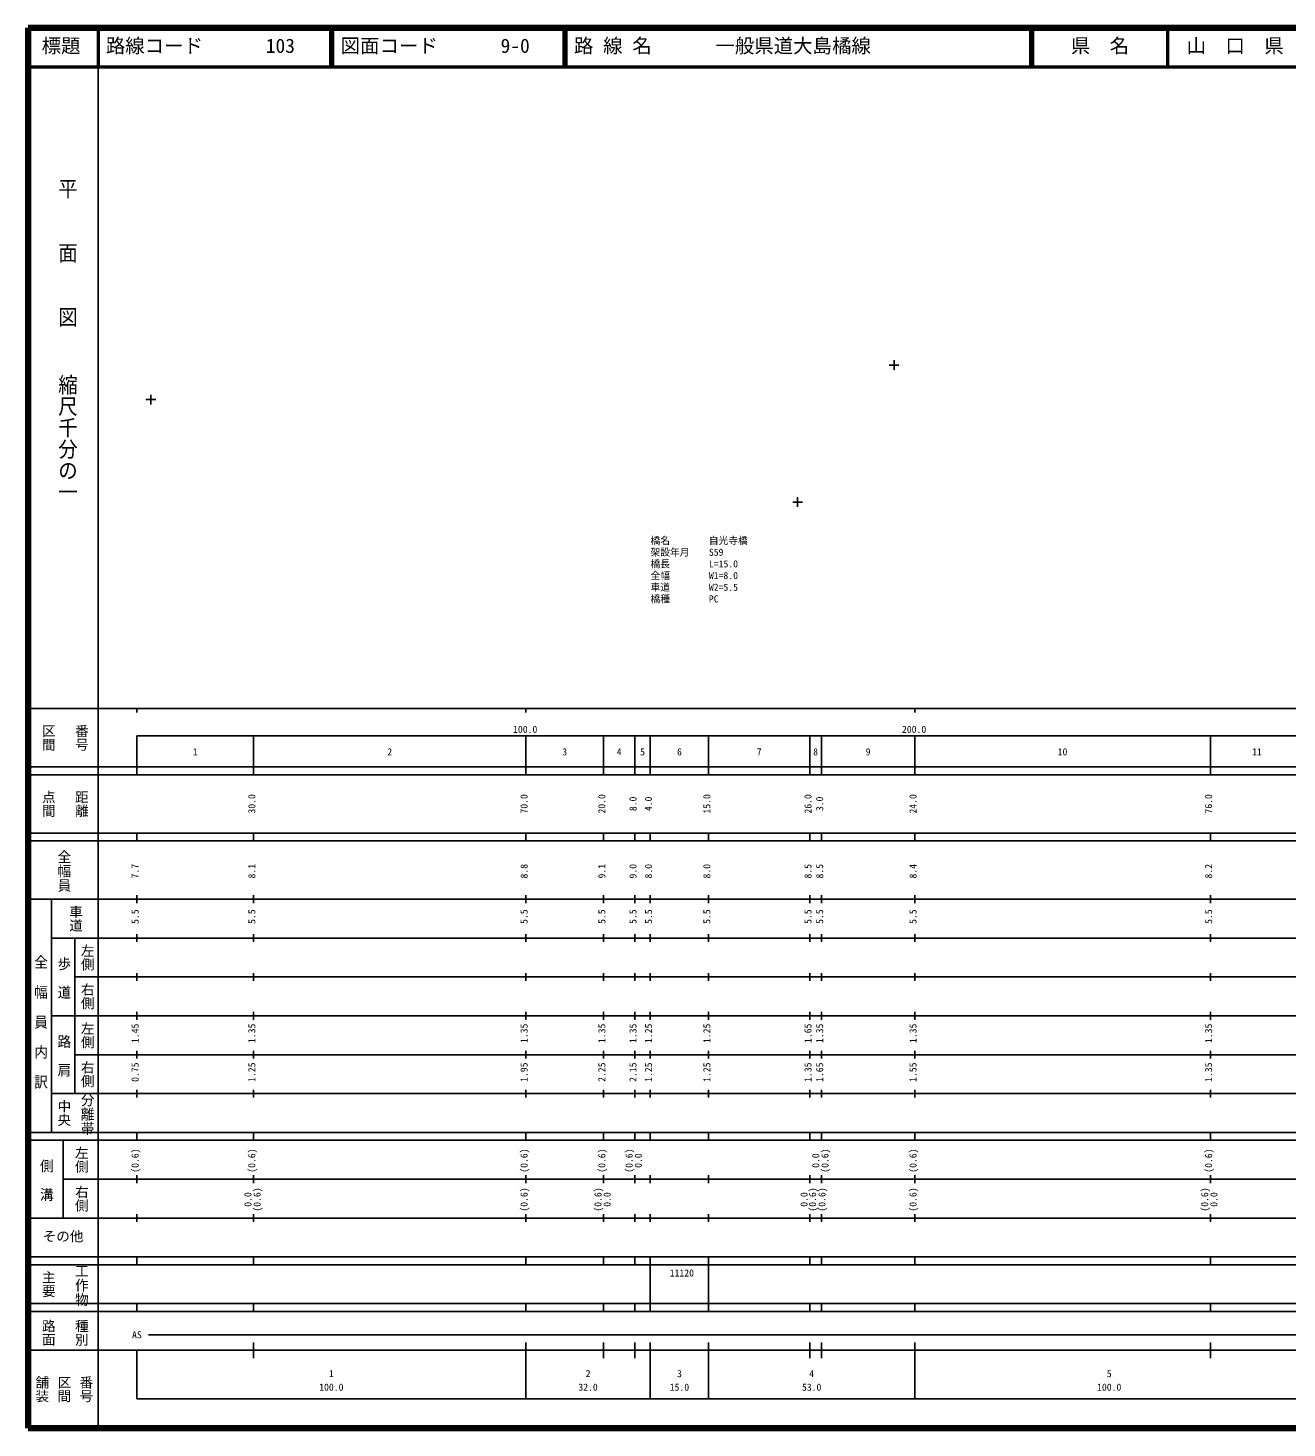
# Model space of a CAD drawing. Units: millimetres on the paper. Extents: x 40 to 680, y 20 to 380.
# Drawn here: x 40 to 363.7, y 20 to 380 of the extents above; entities that cross this region are included whole.
import ezdxf
from ezdxf.enums import TextEntityAlignment as Align

# ---------------------------------------------------------------- set-up
doc = ezdxf.new("R2010")
doc.units = ezdxf.units.MM
for name, color, linetype in [('M-BMK-HTXT', 7, 'Continuous'), ('M-OTRS', 6, 'Continuous'), ('M-TTL-TXT', 7, 'Continuous')]:
    doc.layers.add(name, color=color, linetype=linetype)
for name, color, linetype, lineweight in [('M-TTL', 2, 'Continuous', 140), ('M-TTL-BAND', 7, 'Continuous', 25), ('M-TTL-LINE', 7, 'Continuous', 50)]:
    doc.layers.add(name, color=color, linetype=linetype, lineweight=lineweight)
doc.styles.add('@ＭＳ ゴシック', font='')
doc.styles.add('ＭＳ ゴシック', font='')
doc.styles.get('@ＭＳ ゴシック').set_extended_font_data('@MS Gothic')
doc.styles.get('ＭＳ ゴシック').set_extended_font_data('MS Gothic')

# ---------------------------------------------------------------- blocks, each defined once
blk = doc.blocks.new('plus')
at = {"color": 0, "linetype": 'Continuous', "lineweight": -2}
for p, q in [((-1.25, 0), (1.25, 0)), ((0, -1.25), (0, 1.25))]:
    blk.add_line(p, q, dxfattribs=at)

msp = doc.modelspace()

# ---------------------------------------------------------------- linework, layer by layer
at = {"layer": 'M-TTL'}
for p, q in [((40, 380), (40, 20)), ((680, 380), (40, 380)), ((40, 20), (680, 20))]:
    msp.add_line(p, q, dxfattribs=at)
at = {"layer": 'M-TTL-BAND'}
for p, q in [((58, 370), (58, 20)), ((40, 205), (579, 205)), ((68, 205), (68, 204)), ((168, 205), (168, 204)), ((268, 205), (268, 204)), ((68, 198), (579, 198)), ((68, 198), (68, 188)), ((98, 188), (98, 198)), ((168, 188), (168, 198)), ((188, 188), (188, 198)), ((196, 188), (196, 198)), ((200, 188), (200, 198)), ((215, 188), (215, 198)), ((241, 188), (241, 198)), ((244, 188), (244, 198)), ((268, 188), (268, 198)), ((344, 188), (344, 198)), ((40, 190), (579, 190)), ((40, 188), (579, 188)), ((40, 173), (579, 173)), ((68, 171), (68, 173)), ((98, 171), (98, 173)), ((168, 171), (168, 173)), ((188, 171), (188, 173)), ((196, 171), (196, 173)), ((200, 171), (200, 173)), ((215, 171), (215, 173)), ((241, 171), (241, 173)), ((244, 171), (244, 173)), ((268, 171), (268, 173)), ((344, 171), (344, 173)), ((40, 171), (579, 171)), ((40, 156), (579, 156)), ((46, 96), (46, 156)), ((68, 155), (68, 157)), ((98, 155), (98, 157)), ((168, 155), (168, 157)), ((188, 155), (188, 157)), ((196, 155), (196, 157)), ((200, 155), (200, 157)), ((215, 155), (215, 157)), ((241, 155), (241, 157)), ((244, 155), (244, 157)), ((268, 155), (268, 157)), ((344, 155), (344, 157)), ((46, 146), (579, 146)), ((52, 146), (52, 106)), ((68, 145), (68, 147)), ((98, 145), (98, 147)), ((168, 145), (168, 147)), ((188, 145), (188, 147)), ((196, 145), (196, 147)), ((200, 145), (200, 147)), ((215, 145), (215, 147)), ((241, 145), (241, 147)), ((244, 145), (244, 147)), ((268, 145), (268, 147)), ((344, 145), (344, 147)), ((68, 135), (68, 137)), ((98, 135), (98, 137)), ((168, 135), (168, 137)), ((188, 135), (188, 137)), ((196, 135), (196, 137)), ((200, 135), (200, 137)), ((215, 135), (215, 137)), ((241, 135), (241, 137)), ((244, 135), (244, 137)), ((268, 135), (268, 137)), ((344, 135), (344, 137)), ((52, 136), (579, 136)), ((46, 126), (579, 126)), ((68, 125), (68, 127)), ((98, 125), (98, 127)), ((168, 125), (168, 127)), ((188, 125), (188, 127)), ((196, 125), (196, 127)), ((200, 125), (200, 127)), ((215, 125), (215, 127)), ((241, 125), (241, 127)), ((244, 125), (244, 127)), ((268, 125), (268, 127)), ((344, 125), (344, 127)), ((52, 116), (579, 116)), ((68, 115), (68, 117)), ((98, 115), (98, 117)), ((168, 115), (168, 117)), ((188, 115), (188, 117)), ((196, 115), (196, 117)), ((200, 115), (200, 117)), ((215, 115), (215, 117)), ((241, 115), (241, 117)), ((244, 115), (244, 117)), ((268, 115), (268, 117)), ((344, 115), (344, 117)), ((46, 106), (579, 106)), ((68, 105), (68, 107)), ((98, 105), (98, 107)), ((168, 105), (168, 107)), ((188, 105), (188, 107)), ((196, 105), (196, 107)), ((200, 105), (200, 107)), ((215, 105), (215, 107)), ((241, 105), (241, 107)), ((244, 105), (244, 107)), ((268, 105), (268, 107)), ((344, 105), (344, 107)), ((40, 96), (579, 96)), ((40, 94), (579, 94)), ((49, 94), (49, 74)), ((68, 94), (68, 96)), ((98, 94), (98, 96)), ((168, 94), (168, 96)), ((188, 94), (188, 96)), ((196, 94), (196, 96)), ((200, 94), (200, 96)), ((215, 94), (215, 96)), ((241, 94), (241, 96)), ((244, 94), (244, 96)), ((268, 94), (268, 96)), ((344, 94), (344, 96)), ((49, 84), (579, 84)), ((68, 83), (68, 85)), ((98, 83), (98, 85)), ((168, 83), (168, 85)), ((188, 83), (188, 85)), ((196, 83), (196, 85)), ((200, 83), (200, 85)), ((215, 83), (215, 85)), ((241, 83), (241, 85)), ((244, 83), (244, 85)), ((268, 83), (268, 85)), ((344, 83), (344, 85)), ((40, 74), (579, 74)), ((68, 73), (68, 75)), ((98, 73), (98, 75)), ((168, 73), (168, 75)), ((188, 73), (188, 75)), ((196, 73), (196, 75)), ((200, 73), (200, 75)), ((215, 73), (215, 75)), ((241, 73), (241, 75)), ((244, 73), (244, 75)), ((268, 73), (268, 75)), ((344, 73), (344, 75)), ((40, 64), (579, 64)), ((40, 62), (579, 62)), ((68, 62), (68, 64)), ((98, 62), (98, 64)), ((168, 62), (168, 64)), ((188, 62), (188, 64)), ((196, 62), (196, 64)), ((200, 62), (200, 64)), ((200, 52), (200, 62)), ((215, 62), (215, 64)), ((215, 52), (215, 62)), ((241, 62), (241, 64)), ((244, 62), (244, 64)), ((268, 62), (268, 64)), ((344, 62), (344, 64)), ((40, 52), (579, 52)), ((68, 50), (68, 52)), ((98, 50), (98, 52)), ((168, 50), (168, 52)), ((188, 50), (188, 52)), ((196, 50), (196, 52)), ((200, 50), (200, 52)), ((215, 50), (215, 52)), ((241, 50), (241, 52)), ((244, 50), (244, 52)), ((268, 50), (268, 52)), ((344, 50), (344, 52)), ((40, 50), (579, 50)), ((71, 44), (565, 44)), ((40, 40), (579, 40)), ((68, 40), (68, 27.5)), ((98, 38), (98, 42)), ((168, 27.5), (168, 42)), ((188, 38), (188, 42)), ((196, 38), (196, 42)), ((200, 27.5), (200, 42)), ((215, 27.5), (215, 42)), ((241, 38), (241, 42)), ((244, 38), (244, 42)), ((268, 27.5), (268, 42)), ((344, 38), (344, 42)), ((68, 27.5), (579, 27.5))]:
    msp.add_line(p, q, dxfattribs=at)
at = {"layer": 'M-TTL-LINE'}
for p, q in [((58, 380), (58, 370)), ((117.75, 380), (117.75, 370)), ((118.25, 380), (118.25, 370)), ((177.75, 380), (177.75, 370)), ((178.25, 380), (178.25, 370)), ((297.75, 380), (297.75, 370)), ((298.25, 380), (298.25, 370)), ((333, 380), (333, 370)), ((40, 370), (680, 370))]:
    msp.add_line(p, q, dxfattribs=at)

# ---------------------------------------------------------------- block references
at = {"layer": 'M-BMK-HTXT'}
msp.add_blockref('plus', (262.673, 293.334), dxfattribs=at)
at = {"layer": 'M-OTRS'}
for p in [(71.586, 284.434), (237.878, 258.087)]:
    msp.add_blockref('plus', p, dxfattribs=at)

# ---------------------------------------------------------------- texts
at = {"layer": 'M-BMK-HTXT', "style": 'ＭＳ ゴシック'}
for s, p in [('橋名\u3000\u3000\u3000\u3000自光寺橋', (200.066, 246.733)), ('架設年月\u3000\u3000S59', (200.066, 243.733)), ('橋長\u3000\u3000\u3000\u3000L=15.0', (200.066, 240.733)), ('全幅\u3000\u3000\u3000\u3000W1=8.0', (200.066, 237.733)), ('橋種\u3000\u3000\u3000\u3000PC', (200.066, 231.733)), ('車道\u3000\u3000\u3000\u3000W2=5.5', (200.066, 234.733))]:
    msp.add_text(s, height=1.833, dxfattribs=at).set_placement(p, align=Align.BOTTOM_LEFT)
at = {"layer": 'M-TTL-BAND', "style": '@ＭＳ ゴシック'}
for s, height, width, p in [('平\u3000\u3000面\u3000\u3000図', 3.666, 1.1, (47.277, 341.475)), ('縮尺千分の一', 3.666, 1.1, (47.277, 291.03)), ('全幅員', 2.566, 1.05, (47.25, 168.75)), ('全\u3000幅\u3000員\u3000内\u3000訳', 2.566, 1.1, (41.25, 141.75)), ('歩\u3000道', 2.566, 1.05, (47.25, 141.25)), ('路\u3000肩', 2.566, 1.05, (47.25, 121.25)), ('分離帯', 2.566, 1.05, (53.25, 106.25)), ('側\u3000溝', 2.566, 1.05, (42.75, 89.25)), ('工作物', 2.566, 1.05, (51.75, 62.25))]:
    msp.add_text(s, height=height, rotation=270, dxfattribs=dict(at, width=width)).set_placement(p, align=Align.BOTTOM_LEFT)
at = {"layer": 'M-TTL-BAND'}
for s, height, rotation, style, p in [('区間', 2.566, 270, '@ＭＳ ゴシック', (43.25, 201)), ('番号', 2.566, 270, '@ＭＳ ゴシック', (51.75, 201)), ('点間', 2.566, 270, '@ＭＳ ゴシック', (43.25, 184)), ('距離', 2.566, 270, '@ＭＳ ゴシック', (51.75, 184)), ('30.0', 1.833, 90, 'ＭＳ ゴシック', (99, 178)), ('70.0', 1.833, 90, 'ＭＳ ゴシック', (169, 178)), ('20.0', 1.833, 90, 'ＭＳ ゴシック', (189, 178)), ('8.0', 1.833, 90, 'ＭＳ ゴシック', (197, 178.625)), ('4.0', 1.833, 90, 'ＭＳ ゴシック', (201, 178.625)), ('15.0', 1.833, 90, 'ＭＳ ゴシック', (216, 178)), ('26.0', 1.833, 90, 'ＭＳ ゴシック', (242, 178)), ('3.0', 1.833, 90, 'ＭＳ ゴシック', (245, 178.625)), ('24.0', 1.833, 90, 'ＭＳ ゴシック', (269, 178)), ('76.0', 1.833, 90, 'ＭＳ ゴシック', (345, 178)), ('7.7', 1.833, 90, 'ＭＳ ゴシック', (69, 161.299)), ('8.1', 1.833, 90, 'ＭＳ ゴシック', (99, 161.299)), ('8.8', 1.833, 90, 'ＭＳ ゴシック', (169, 161.299)), ('9.1', 1.833, 90, 'ＭＳ ゴシック', (189, 161.299)), ('9.0', 1.833, 90, 'ＭＳ ゴシック', (197, 161.299)), ('8.0', 1.833, 90, 'ＭＳ ゴシック', (201, 161.299)), ('8.0', 1.833, 90, 'ＭＳ ゴシック', (216, 161.299)), ('8.5', 1.833, 90, 'ＭＳ ゴシック', (242, 161.299)), ('8.5', 1.833, 90, 'ＭＳ ゴシック', (245, 161.299)), ('8.4', 1.833, 90, 'ＭＳ ゴシック', (269, 161.299)), ('8.2', 1.833, 90, 'ＭＳ ゴシック', (345, 161.299)), ('車道', 2.566, 270, '@ＭＳ ゴシック', (50.25, 154.5)), ('5.5', 1.833, 90, 'ＭＳ ゴシック', (69, 149.625)), ('5.5', 1.833, 90, 'ＭＳ ゴシック', (99, 149.625)), ('5.5', 1.833, 90, 'ＭＳ ゴシック', (169, 149.625)), ('5.5', 1.833, 90, 'ＭＳ ゴシック', (189, 149.625)), ('5.5', 1.833, 90, 'ＭＳ ゴシック', (197, 149.625)), ('5.5', 1.833, 90, 'ＭＳ ゴシック', (201, 149.625)), ('5.5', 1.833, 90, 'ＭＳ ゴシック', (216, 149.625)), ('5.5', 1.833, 90, 'ＭＳ ゴシック', (242, 149.625)), ('5.5', 1.833, 90, 'ＭＳ ゴシック', (245, 149.625)), ('5.5', 1.833, 90, 'ＭＳ ゴシック', (269, 149.625)), ('5.5', 1.833, 90, 'ＭＳ ゴシック', (345, 149.625)), ('左側', 2.566, 270, '@ＭＳ ゴシック', (53.25, 144.5)), ('右側', 2.566, 270, '@ＭＳ ゴシック', (53.25, 134.5)), ('左側', 2.566, 270, '@ＭＳ ゴシック', (53.25, 124.5)), ('1.45', 1.833, 90, 'ＭＳ ゴシック', (69, 119)), ('1.35', 1.833, 90, 'ＭＳ ゴシック', (99, 119)), ('1.35', 1.833, 90, 'ＭＳ ゴシック', (169, 119)), ('1.35', 1.833, 90, 'ＭＳ ゴシック', (189, 119)), ('1.35', 1.833, 90, 'ＭＳ ゴシック', (197, 119)), ('1.25', 1.833, 90, 'ＭＳ ゴシック', (201, 119)), ('1.25', 1.833, 90, 'ＭＳ ゴシック', (216, 119)), ('1.65', 1.833, 90, 'ＭＳ ゴシック', (242, 119)), ('1.35', 1.833, 90, 'ＭＳ ゴシック', (245, 119)), ('1.35', 1.833, 90, 'ＭＳ ゴシック', (269, 119)), ('1.35', 1.833, 90, 'ＭＳ ゴシック', (345, 119)), ('右側', 2.566, 270, '@ＭＳ ゴシック', (53.25, 114.5)), ('0.75', 1.833, 90, 'ＭＳ ゴシック', (69, 109)), ('1.25', 1.833, 90, 'ＭＳ ゴシック', (99, 109)), ('1.95', 1.833, 90, 'ＭＳ ゴシック', (169, 109)), ('2.25', 1.833, 90, 'ＭＳ ゴシック', (189, 109)), ('2.15', 1.833, 90, 'ＭＳ ゴシック', (197, 109)), ('1.25', 1.833, 90, 'ＭＳ ゴシック', (201, 109)), ('1.25', 1.833, 90, 'ＭＳ ゴシック', (216, 109)), ('1.35', 1.833, 90, 'ＭＳ ゴシック', (242, 109)), ('1.65', 1.833, 90, 'ＭＳ ゴシック', (245, 109)), ('1.55', 1.833, 90, 'ＭＳ ゴシック', (269, 109)), ('1.35', 1.833, 90, 'ＭＳ ゴシック', (345, 109)), ('中央', 2.566, 270, '@ＭＳ ゴシック', (47.25, 104.5)), ('左側', 2.566, 270, '@ＭＳ ゴシック', (51.75, 92.5)), ('(0.6)', 1.833, 90, 'ＭＳ ゴシック', (69, 85.639)), ('(0.6)', 1.833, 90, 'ＭＳ ゴシック', (99, 85.639)), ('(0.6)', 1.833, 90, 'ＭＳ ゴシック', (169, 85.639)), ('(0.6)', 1.833, 90, 'ＭＳ ゴシック', (189, 85.639)), ('(0.6)', 1.833, 90, 'ＭＳ ゴシック', (196, 85.639)), ('0.0', 1.833, 90, 'ＭＳ ゴシック', (198.37, 86.889)), ('0.0', 1.833, 90, 'ＭＳ ゴシック', (244, 86.889)), ('(0.6)', 1.833, 90, 'ＭＳ ゴシック', (246.37, 85.639)), ('(0.6)', 1.833, 90, 'ＭＳ ゴシック', (269, 85.639)), ('(0.6)', 1.833, 90, 'ＭＳ ゴシック', (345, 85.639)), ('右側', 2.566, 270, '@ＭＳ ゴシック', (51.75, 82.5)), ('0.0', 1.833, 90, 'ＭＳ ゴシック', (98, 76.889)), ('(0.6)', 1.833, 90, 'ＭＳ ゴシック', (100.37, 75.639)), ('(0.6)', 1.833, 90, 'ＭＳ ゴシック', (169, 75.639)), ('(0.6)', 1.833, 90, 'ＭＳ ゴシック', (188, 75.639)), ('0.0', 1.833, 90, 'ＭＳ ゴシック', (190.37, 76.889)), ('0.0', 1.833, 90, 'ＭＳ ゴシック', (241, 76.889)), ('(0.6)', 1.833, 90, 'ＭＳ ゴシック', (243.17, 75.639)), ('(0.6)', 1.833, 90, 'ＭＳ ゴシック', (245.6, 75.639)), ('(0.6)', 1.833, 90, 'ＭＳ ゴシック', (269, 75.639)), ('(0.6)', 1.833, 90, 'ＭＳ ゴシック', (344, 75.639)), ('0.0', 1.833, 90, 'ＭＳ ゴシック', (346.37, 76.889)), ('主要', 2.566, 270, '@ＭＳ ゴシック', (43.25, 60.5)), ('路面', 2.566, 270, '@ＭＳ ゴシック', (43.25, 48)), ('種別', 2.566, 270, '@ＭＳ ゴシック', (51.75, 48)), ('舗装', 2.566, 270, '@ＭＳ ゴシック', (41.583, 33.5)), ('区間', 2.566, 270, '@ＭＳ ゴシック', (47.25, 33.5)), ('番号', 2.566, 270, '@ＭＳ ゴシック', (52.917, 33.5))]:
    msp.add_text(s, height=height, rotation=rotation, dxfattribs=dict(at, style=style)).set_placement(p, align=Align.BOTTOM_LEFT)
at = {"layer": 'M-TTL-BAND', "style": 'ＭＳ ゴシック'}
for s, height, p in [('100.0', 1.833, (164.719, 198.195)), ('200.0', 1.833, (264.719, 198.195)), ('1', 1.833, (82.375, 192.405)), ('2', 1.833, (132.375, 192.405)), ('3', 1.833, (177.375, 192.405)), ('4', 1.833, (191.375, 192.405)), ('5', 1.833, (197.375, 192.405)), ('6', 1.833, (206.875, 192.405)), ('7', 1.833, (227.375, 192.405)), ('8', 1.833, (241.875, 192.405)), ('9', 1.833, (255.375, 192.405)), ('10', 1.833, (304.75, 192.405)), ('11', 1.833, (354.75, 192.405)), ('その他', 2.566, (43.75, 67.25)), ('11120', 1.833, (205, 58.405)), ('AS', 1.833, (66.75, 42.5)), ('1', 1.833, (117.375, 32.523)), ('2', 1.833, (183.375, 32.523)), ('3', 1.833, (206.875, 32.523)), ('4', 1.833, (240.875, 32.523)), ('5', 1.833, (317.375, 32.523)), ('100.0', 1.833, (114.875, 29.033)), ('32.0', 1.833, (181.5, 29.033)), ('15.0', 1.833, (205, 29.033)), ('53.0', 1.833, (239, 29.033)), ('100.0', 1.833, (314.875, 29.033))]:
    msp.add_text(s, height=height, dxfattribs=at).set_placement(p, align=Align.BOTTOM_LEFT)
at = {"layer": 'M-TTL-TXT', "style": 'ＭＳ ゴシック'}
for s, p in [('標題', (43.5, 372.5)), ('路線コード', (60, 372.5)), ('103', (101.142, 372.5)), ('図面コード', (120.38, 372.5)), ('9-0', (161.521, 372.5)), ('路 線 名', (180.38, 372.5)), ('一般県道大島橘線', (216.734, 372.5)), ('県\u3000名', (308.125, 372.5)), ('山\u3000口\u3000県', (337.875, 372.5))]:
    msp.add_text(s, height=3.666, dxfattribs=at).set_placement(p, align=Align.BOTTOM_LEFT)

doc.saveas('drawing.dxf')
